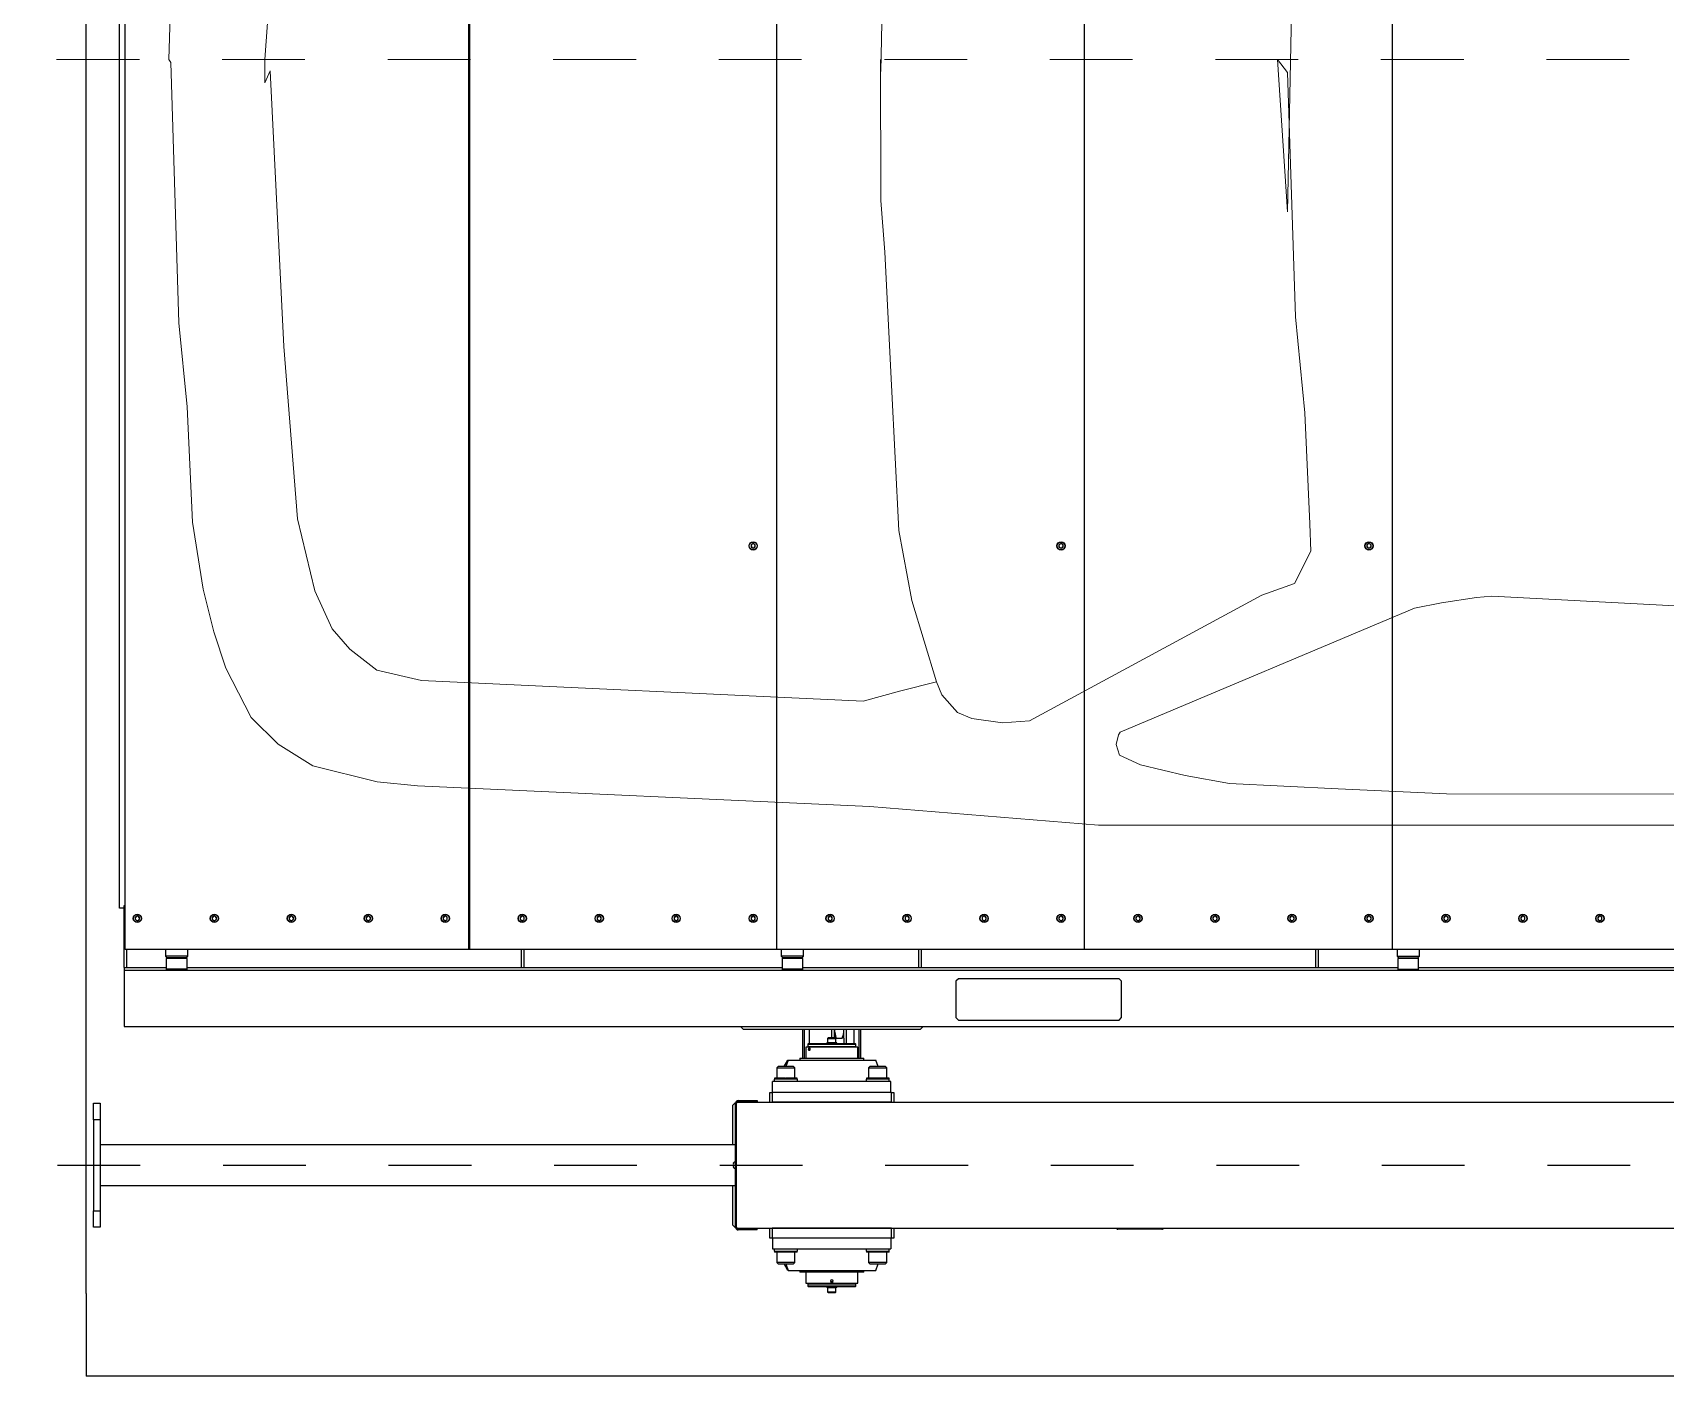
# Model space of a CAD drawing. Header units: metres. Extents: x 1161 to 1456, y 119 to 208.
# Drawn here: x 1166.521 to 1168.494, y 153.504 to 155.127 of the extents above; entities that cross this region are included whole.
import ezdxf

# ---------------------------------------------------------------- set-up
doc = ezdxf.new("R2010")
doc.units = ezdxf.units.M
doc.header["$MEASUREMENT"] = 0
doc.linetypes.add('CENTER2', pattern=[1.125, 0.75, -0.125, 0.125, -0.125])
doc.linetypes.add('PHANTOM2', pattern=[1.25, 0.625, -0.125, 0.125, -0.125, 0.125, -0.125])

# ---------------------------------------------------------------- blocks, each defined once
blk = doc.blocks.new('A$C2112393A')
at = {"color": 8}
for p, q in [((100, 2950), (5500, 2950)), ((5500, 2850), (5500, 0))]:
    blk.add_line(p, q, dxfattribs=at)
at = {"color": 8, "linetype": 'PHANTOM2'}
blk.add_line((5500, 2850), (5500, 2950), dxfattribs=at)
at = {"color": 8, "linetype": 'Continuous'}
for p, q in [((4570.5, 2841.6), (4570, 2841.1)), ((4570, 2841.1), (4628, 2841.1)), ((4570, 2841.1), (4570, 2838.1)), ((4627.5, 2841.6), (4570.5, 2841.6)), ((4593.1, 2842.8), (4604.9, 2842.8)), ((4593.1, 2842.8), (4593.1, 2841.6)), ((4594.6, 2848.8), (4594, 2848.2)), ((4594, 2848.2), (4604, 2848.2)), ((4594, 2848.2), (4594, 2843.1)), ((4594, 2843.1), (4604, 2843.1)), ((4594, 2843.1), (4594.3, 2842.8)), ((4603.4, 2848.8), (4594.6, 2848.8)), ((4604, 2848.2), (4603.4, 2848.8)), ((4603.7, 2842.8), (4604, 2843.1)), ((4604, 2843.1), (4604, 2848.2)), ((4604.9, 2841.6), (4604.9, 2842.8)), ((4628, 2841.1), (4627.5, 2841.6)), ((4628, 2838.1), (4628, 2841.1)), ((4545.9, 2822), (4543.1, 2814.2)), ((4651.6, 2822), (4545.9, 2822)), ((4560.4, 2824.2), (4637.7, 2824.2)), ((4560.4, 2824.2), (4560.4, 2822)), ((4630.4, 2837.6), (4567.6, 2837.6)), ((4567.6, 2837.6), (4567.6, 2824.2)), ((4628, 2838.1), (4570, 2838.1)), ((4570, 2838.1), (4570.5, 2837.6)), ((4597.7, 2836), (4600.4, 2836)), ((4627.5, 2837.6), (4628, 2838.1)), ((4630.4, 2824.2), (4630.4, 2837.6)), ((4637.7, 2822), (4637.7, 2824.2)), ((4654.4, 2814.2), (4651.6, 2822)), ((4651.6, 2822), (4652.1, 2822)), ((4652.1, 2822), (4656.6, 2814.2)), ((4534.1, 2814.2), (4532.5, 2812.6)), ((4532.5, 2812.6), (4554.5, 2812.6)), ((4532.5, 2812.6), (4532.5, 2800.2)), ((4552.9, 2814.2), (4534.1, 2814.2)), ((4554.5, 2812.6), (4552.9, 2814.2)), ((4554.5, 2800.2), (4554.5, 2812.6)), ((4645.1, 2814.2), (4643.5, 2812.6)), ((4643.5, 2812.6), (4665.5, 2812.6)), ((4643.5, 2812.6), (4643.5, 2800.2)), ((4663.9, 2814.2), (4645.1, 2814.2)), ((4665.5, 2812.6), (4663.9, 2814.2)), ((4665.5, 2800.2), (4665.5, 2812.6)), ((4524, 2783), (4527, 2783)), ((4524, 2771), (4524, 2783)), ((4527, 2783), (4671, 2783)), ((4527, 2783), (4527, 2771)), ((4543.5, 2796), (4527.5, 2796)), ((4527.5, 2783), (4527.5, 2796)), ((4557.5, 2799), (4529.5, 2799)), ((4529.5, 2799), (4529.5, 2796)), ((4529.8, 2800.2), (4557.2, 2800.2)), ((4529.8, 2800.2), (4529.8, 2799)), ((4654.5, 2796), (4543.5, 2796)), ((4557.2, 2799), (4557.2, 2800.2)), ((4557.5, 2796), (4557.5, 2799)), ((4668.5, 2799), (4640.5, 2799)), ((4640.5, 2799), (4640.5, 2796)), ((4640.8, 2800.2), (4668.2, 2800.2)), ((4640.8, 2800.2), (4640.8, 2799)), ((4670.5, 2796), (4654.5, 2796)), ((4668.2, 2799), (4668.2, 2800.2)), ((4668.5, 2796), (4668.5, 2799)), ((4670.5, 2783), (4670.5, 2796)), ((4671, 2783), (4674, 2783)), ((4671, 2771), (4671, 2783)), ((4674, 2783), (4674, 2771)), ((4714, 2771), (2562.4, 2771)), ((4200.1, 2772.2), (4218.8, 2772.2)), ((4218.8, 2772.2), (4219.6, 2772.2)), ((4219.6, 2772.2), (4233.8, 2772.2)), ((4233.8, 2772.2), (4234.6, 2772.2)), ((4234.6, 2772.2), (4253.3, 2772.2)), ((4527, 2771), (4671, 2771)), ((4689, 2773.2), (4689, 2772)), ((4689, 2773.2), (4712, 2773.2)), ((4689, 2772), (4712, 2772)), ((4714, 2771), (4714, 2619)), ((4714, 2770), (4714, 2620)), ((4715.2, 2770), (4715.2, 2620)), ((4716, 2770), (4715.2, 2770)), ((4719, 2767), (4716, 2770)), ((4719, 2720), (4719, 2767)), ((5483, 2770), (5491, 2770)), ((5483, 2750), (5483, 2770)), ((5491, 2770), (5491, 2750)), ((5483, 2640), (5483, 2750)), ((5491, 2750), (5483, 2750)), ((5491, 2640), (5491, 2750)), ((4715.2, 2720), (5483, 2720)), ((4718.1, 2697.5), (4717.8, 2697.5)), ((4718.1, 2692.5), (4717.8, 2692.5)), ((5483, 2670), (4715.2, 2670)), ((4719, 2623), (4719, 2670)), ((5483, 2640), (5491, 2640)), ((5483, 2620), (5483, 2640)), ((5491, 2640), (5491, 2620)), ((4714, 2619), (2562.4, 2619)), ((4524, 2607), (4524, 2619)), ((4527, 2607), (4524, 2607)), ((4527, 2619), (4671, 2619)), ((4527, 2619), (4527, 2607)), ((4527, 2607), (4671, 2607)), ((4527.5, 2607), (4527.5, 2594)), ((4670.5, 2607), (4670.5, 2594)), ((4671, 2607), (4671, 2619)), ((4674, 2607), (4671, 2607)), ((4674, 2619), (4674, 2607)), ((4712, 2618), (4689, 2618)), ((4689, 2616.8), (4689, 2618)), ((4712, 2616.8), (4689, 2616.8)), ((4715.2, 2620), (4716, 2620)), ((4716, 2620), (4719, 2623)), ((5491, 2620), (5483, 2620)), ((4527.5, 2594), (4543.5, 2594)), ((4529.5, 2594), (4529.5, 2591)), ((4529.5, 2591), (4557.5, 2591)), ((4529.8, 2591), (4529.8, 2589.8)), ((4529.8, 2589.8), (4543.3, 2589.8)), ((4532.5, 2589.8), (4532.5, 2577.4)), ((4543.3, 2591), (4543.3, 2589.8)), ((4543.8, 2589.8), (4543.3, 2589.8)), ((4543.5, 2594), (4654.5, 2594)), ((4543.8, 2591), (4543.8, 2589.8)), ((4543.8, 2589.8), (4557.2, 2589.8)), ((4554.5, 2577.4), (4554.5, 2589.8)), ((4557.2, 2589.8), (4557.2, 2591)), ((4557.5, 2591), (4557.5, 2594)), ((4640.5, 2594), (4640.5, 2591)), ((4640.5, 2591), (4668.5, 2591)), ((4640.8, 2591), (4640.8, 2589.8)), ((4640.8, 2589.8), (4654.3, 2589.8)), ((4643.5, 2589.8), (4643.5, 2577.4)), ((4654.3, 2591), (4654.3, 2589.8)), ((4654.8, 2589.8), (4654.3, 2589.8)), ((4654.5, 2594), (4670.5, 2594)), ((4654.8, 2591), (4654.8, 2589.8)), ((4654.8, 2589.8), (4668.2, 2589.8)), ((4665.5, 2577.4), (4665.5, 2589.8)), ((4668.2, 2589.8), (4668.2, 2591)), ((4668.5, 2591), (4668.5, 2594)), ((4554.5, 2577.4), (4532.5, 2577.4)), ((4532.5, 2577.4), (4534.1, 2575.8)), ((4534.1, 2575.8), (4552.9, 2575.8)), ((4543.1, 2575.8), (4545.9, 2568)), ((4651.6, 2568), (4545.9, 2568)), ((4552.9, 2575.8), (4554.5, 2577.4)), ((4560.4, 2568), (4560.4, 2565.8)), ((4637.7, 2565.8), (4560.4, 2565.8)), ((4564, 2565.8), (4564, 2530.8)), ((4566, 2565.8), (4566, 2530.8)), ((4567.6, 2565.8), (4567.6, 2552.4)), ((4630.4, 2552.4), (4630.4, 2565.8)), ((4632, 2565.8), (4632, 2530.8)), ((4634, 2565.8), (4634, 2530.8)), ((4637.7, 2565.8), (4637.7, 2568)), ((4665.5, 2577.4), (4643.5, 2577.4)), ((4643.5, 2577.4), (4645.1, 2575.8)), ((4645.1, 2575.8), (4663.9, 2575.8)), ((4651.6, 2568), (4654.4, 2575.8)), ((4652.1, 2568), (4651.6, 2568)), ((4656.6, 2575.8), (4652.1, 2568)), ((4663.9, 2575.8), (4665.5, 2577.4)), ((4567.6, 2552.4), (4630.4, 2552.4)), ((4570.5, 2552.4), (4570, 2551.9)), ((4570, 2551.9), (4628, 2551.9)), ((4570, 2551.9), (4570, 2548.9)), ((4628, 2548.9), (4570, 2548.9)), ((4570, 2548.9), (4570.5, 2548.4)), ((4570.5, 2548.4), (4627.5, 2548.4)), ((4572, 2548.4), (4572, 2530.8)), ((4581.5, 2539.1), (4581.5, 2548.4)), ((4584.6, 2541.5), (4584.6, 2548.4)), ((4593.1, 2548.4), (4593.1, 2547.2)), ((4593.1, 2547.2), (4598.8, 2547.2)), ((4594.3, 2547.2), (4594, 2546.9)), ((4604, 2546.9), (4594, 2546.9)), ((4594, 2546.9), (4594, 2541.8)), ((4598.8, 2548.4), (4598.8, 2547.2)), ((4599.3, 2547.2), (4598.8, 2547.2)), ((4599.3, 2548.4), (4599.3, 2547.2)), ((4599.3, 2547.2), (4604.9, 2547.2)), ((4604, 2546.9), (4603.7, 2547.2)), ((4604, 2541.8), (4604, 2546.9)), ((4604.9, 2547.2), (4604.9, 2548.4)), ((4626, 2548.4), (4626, 2530.8)), ((4628, 2551.9), (4627.5, 2552.4)), ((4627.5, 2548.4), (4628, 2548.9)), ((4628, 2548.9), (4628, 2551.9)), ((5454, 2527.2), (944, 2527.2)), ((4492, 2530.8), (4489, 2527.8)), ((4489, 2527.8), (4489, 2527.2)), ((4706, 2530.8), (4492, 2530.8)), ((4581.5, 2530.8), (4581.5, 2539.1)), ((4584.6, 2541.6), (4584.6, 2541.3)), ((4584.6, 2541.5), (4584.6, 2541.3)), ((4584.6, 2541.3), (4584.6, 2538.4)), ((4584.6, 2537.7), (4584.6, 2534.4)), ((4584.6, 2534.8), (4584.6, 2534.4)), ((4584.6, 2534.4), (4584.6, 2530.8)), ((4586.8, 2541.9), (4593.2, 2541.9)), ((4604, 2541.8), (4594, 2541.8)), ((4594, 2541.8), (4594.6, 2541.2)), ((4594.6, 2541.2), (4603.4, 2541.2)), ((4595.4, 2541.3), (4595.4, 2538.4)), ((4595.4, 2537.7), (4595.4, 2534.4)), ((4595.4, 2534.4), (4595.4, 2534.8)), ((4595.4, 2534.4), (4595.4, 2530.8)), ((4596.3, 2539.1), (4596.3, 2541.2)), ((4596.3, 2530.8), (4596.3, 2539.1)), ((4599.5, 2539.1), (4599.5, 2541.2)), ((4599.5, 2530.8), (4599.5, 2539.1)), ((4603.4, 2541.2), (4604, 2541.8)), ((4709, 2527.8), (4706, 2530.8)), ((4709, 2527.2), (4709, 2527.8)), ((5454, 2522.4), (5454, 2527.2)), ((4252, 2519.7), (4249, 2516.7)), ((4249, 2516.7), (4249, 2472.7)), ((4446, 2519.7), (4252, 2519.7)), ((4449, 2516.7), (4446, 2519.7)), ((4449, 2472.7), (4449, 2516.7)), ((5454, 2466.5), (5454, 2522.4)), ((4249, 2472.7), (4252, 2469.7)), ((4252, 2469.7), (4446, 2469.7)), ((4446, 2469.7), (4449, 2472.7)), ((5454, 2459.3), (5454, 2466.5)), ((5454, 2459.3), (994, 2459.3)), ((3890, 2456.1), (3171, 2456.1)), ((3891, 2459.3), (3890, 2458.3)), ((3915, 2458.3), (3890, 2458.3)), ((3890, 2458.3), (3890, 2445.3)), ((3891, 2459.3), (3914, 2459.3)), ((3893.5, 2459.3), (3893.5, 2459.3)), ((3911.5, 2459.3), (3911.5, 2459.3)), ((3915, 2458.3), (3914, 2459.3)), ((3915, 2445.3), (3915, 2458.3)), ((4634, 2456.1), (3915, 2456.1)), ((4010.8, 2456.1), (4010.8, 2434.3)), ((4014, 2456.1), (4014, 2434.3)), ((4490.8, 2456.1), (4490.8, 2434.3)), ((4494, 2456.1), (4494, 2434.3)), ((4635, 2459.3), (4634, 2458.3)), ((4634, 2458.3), (4659, 2458.3)), ((4634, 2458.3), (4634, 2445.3)), ((4635, 2459.3), (4658, 2459.3)), ((4637.5, 2459.3), (4637.5, 2459.3)), ((4655.5, 2459.3), (4655.5, 2459.3)), ((4659, 2458.3), (4658, 2459.3)), ((4659, 2445.3), (4659, 2458.3)), ((5378, 2456.1), (4659, 2456.1)), ((4970.8, 2456.1), (4970.8, 2434.3)), ((4974, 2456.1), (4974, 2434.3)), ((5379, 2459.3), (5378, 2458.3)), ((5378, 2458.3), (5403, 2458.3)), ((5378, 2458.3), (5378, 2445.3)), ((5379, 2459.3), (5402, 2459.3)), ((5381.5, 2459.3), (5381.5, 2459.3)), ((5399.5, 2459.3), (5399.5, 2459.3)), ((5403, 2458.3), (5402, 2459.3)), ((5403, 2445.3), (5403, 2458.3)), ((5454, 2456.1), (5403, 2456.1)), ((5450.8, 2456.1), (5450.8, 2434.3)), ((5454, 2456.1), (5454, 2459.3)), ((5454, 2456.1), (5454, 2419.1)), ((3554.8, 2434.3), (3600.9, 2434.3)), ((3600.9, 2434.3), (3602.4, 2434.3)), ((3602.4, 2434.3), (3609.1, 2434.3)), ((3609.1, 2434.3), (3612.2, 2434.3)), ((3612.2, 2434.3), (3634.8, 2434.3)), ((3634.8, 2434.3), (3637.9, 2434.3)), ((3637.9, 2434.3), (3644.9, 2434.3)), ((3644.9, 2434.3), (3646.5, 2434.3)), ((3646.5, 2434.3), (3693.5, 2434.3)), ((3693.5, 2434.3), (3695.1, 2434.3)), ((3695.1, 2434.3), (3702.1, 2434.3)), ((3702.1, 2434.3), (3705.2, 2434.3)), ((3705.2, 2434.3), (3727.8, 2434.3)), ((3727.8, 2434.3), (3730.9, 2434.3)), ((3730.9, 2434.3), (3737.9, 2434.3)), ((3737.9, 2434.3), (3739.5, 2434.3)), ((3739.5, 2434.3), (3786.5, 2434.3)), ((3786.5, 2434.3), (3788.1, 2434.3)), ((3788.1, 2434.3), (3795.1, 2434.3)), ((3795.1, 2434.3), (3798.2, 2434.3)), ((3798.2, 2434.3), (3820.8, 2434.3)), ((3820.8, 2434.3), (3823.9, 2434.3)), ((3823.9, 2434.3), (3830.9, 2434.3)), ((3830.9, 2434.3), (3832.5, 2434.3)), ((3832.5, 2434.3), (3879.5, 2434.3)), ((3879.5, 2434.3), (3881.1, 2434.3)), ((3881.1, 2434.3), (3888.1, 2434.3)), ((3888.1, 2434.3), (3891.2, 2434.3)), ((3891.1, 2444.3), (3889.1, 2442.3)), ((3916, 2442.3), (3889.1, 2442.3)), ((3889.1, 2442.3), (3889.1, 2434.3)), ((3890, 2445.3), (3915, 2445.3)), ((3890, 2445.3), (3891, 2444.3)), ((3914, 2444.3), (3891, 2444.3)), ((3891.2, 2434.3), (3913.8, 2434.3)), ((3913.8, 2434.3), (3916.9, 2434.3)), ((3914, 2444.3), (3915, 2445.3)), ((3916, 2442.3), (3914, 2444.3)), ((3916, 2434.3), (3916, 2442.3)), ((3916.9, 2434.3), (3920.4, 2434.3)), ((3920.4, 2434.3), (3921.9, 2434.3)), ((3921.9, 2434.3), (3925.2, 2434.3)), ((3921.9, 284.3), (3921.9, 2434.3)), ((3925.2, 2434.3), (3926.8, 2434.3)), ((3926.8, 2434.3), (3972.9, 2434.3)), ((3972.9, 2434.3), (3974.4, 2434.3)), ((3974.4, 2434.3), (3981.1, 2434.3)), ((3981.1, 2434.3), (3984.2, 2434.3)), ((3984.2, 2434.3), (4006.8, 2434.3)), ((4006.8, 2434.3), (4009.9, 2434.3)), ((4009.9, 2434.3), (4016.9, 2434.3)), ((4016.9, 2434.3), (4018.5, 2434.3)), ((4018.5, 2434.3), (4065.5, 2434.3)), ((4065.5, 2434.3), (4067.1, 2434.3)), ((4067.1, 2434.3), (4074.1, 2434.3)), ((4074.1, 2434.3), (4077.2, 2434.3)), ((4077.2, 2434.3), (4099.8, 2434.3)), ((4099.8, 2434.3), (4102.9, 2434.3)), ((4102.9, 2434.3), (4109.9, 2434.3)), ((4109.9, 2434.3), (4111.5, 2434.3)), ((4111.5, 2434.3), (4158.5, 2434.3)), ((4158.5, 2434.3), (4160.1, 2434.3)), ((4160.1, 2434.3), (4167.1, 2434.3)), ((4167.1, 2434.3), (4170.2, 2434.3)), ((4170.2, 2434.3), (4192.8, 2434.3)), ((4192.8, 2434.3), (4195.9, 2434.3)), ((4195.9, 2434.3), (4202.9, 2434.3)), ((4202.9, 2434.3), (4204.5, 2434.3)), ((4204.5, 2434.3), (4251.5, 2434.3)), ((4251.5, 2434.3), (4253.1, 2434.3)), ((4253.1, 2434.3), (4260.1, 2434.3)), ((4260.1, 2434.3), (4263.2, 2434.3)), ((4263.2, 2434.3), (4285.8, 2434.3)), ((4285.8, 2434.3), (4288.9, 2434.3)), ((4288.9, 2434.3), (4292.4, 2434.3)), ((4292.4, 2434.3), (4293.9, 2434.3)), ((4293.9, 2434.3), (4297.2, 2434.3)), ((4293.9, 284.3), (4293.9, 2434.3)), ((4297.2, 2434.3), (4298.8, 2434.3)), ((4298.8, 2434.3), (4344.9, 2434.3)), ((4344.9, 2434.3), (4346.4, 2434.3)), ((4346.4, 2434.3), (4353.1, 2434.3)), ((4353.1, 2434.3), (4356.2, 2434.3)), ((4356.2, 2434.3), (4378.8, 2434.3)), ((4378.8, 2434.3), (4381.9, 2434.3)), ((4381.9, 2434.3), (4388.9, 2434.3)), ((4388.9, 2434.3), (4390.5, 2434.3)), ((4390.5, 2434.3), (4437.5, 2434.3)), ((4437.5, 2434.3), (4439.1, 2434.3)), ((4439.1, 2434.3), (4446.1, 2434.3)), ((4446.1, 2434.3), (4449.2, 2434.3)), ((4449.2, 2434.3), (4471.8, 2434.3)), ((4471.8, 2434.3), (4474.9, 2434.3)), ((4474.9, 2434.3), (4481.9, 2434.3)), ((4481.9, 2434.3), (4483.5, 2434.3)), ((4483.5, 2434.3), (4530.5, 2434.3)), ((4530.5, 2434.3), (4532.1, 2434.3)), ((4532.1, 2434.3), (4539.1, 2434.3)), ((4539.1, 2434.3), (4542.2, 2434.3)), ((4542.2, 2434.3), (4564.8, 2434.3)), ((4564.8, 2434.3), (4567.9, 2434.3)), ((4567.9, 2434.3), (4574.9, 2434.3)), ((4574.9, 2434.3), (4576.5, 2434.3)), ((4576.5, 2434.3), (4623.5, 2434.3)), ((4623.5, 2434.3), (4625.1, 2434.3)), ((4625.1, 2434.3), (4632.1, 2434.3)), ((4632.1, 2434.3), (4635.2, 2434.3)), ((4635.1, 2444.3), (4633.1, 2442.3)), ((4633.1, 2442.3), (4660, 2442.3)), ((4633.1, 2442.3), (4633.1, 2434.3)), ((4634, 2445.3), (4659, 2445.3)), ((4634, 2445.3), (4635, 2444.3)), ((4635, 2444.3), (4658, 2444.3)), ((4635.2, 2434.3), (4657.8, 2434.3)), ((4657.8, 2434.3), (4660.9, 2434.3)), ((4658, 2444.3), (4659, 2445.3)), ((4660, 2442.3), (4658, 2444.3)), ((4660, 2434.3), (4660, 2442.3)), ((4660.9, 2434.3), (4664.4, 2434.3)), ((4664.4, 2434.3), (4665.9, 2434.3)), ((4665.9, 2434.3), (4669.2, 2434.3)), ((4665.9, 284.3), (4665.9, 2434.3)), ((4669.2, 2434.3), (4670.8, 2434.3)), ((4670.8, 2434.3), (4716.9, 2434.3)), ((4716.9, 2434.3), (4718.4, 2434.3)), ((4718.4, 2434.3), (4725.1, 2434.3)), ((4725.1, 2434.3), (4728.2, 2434.3)), ((4728.2, 2434.3), (4750.8, 2434.3)), ((4750.8, 2434.3), (4753.9, 2434.3)), ((4753.9, 2434.3), (4760.9, 2434.3)), ((4760.9, 2434.3), (4762.5, 2434.3)), ((4762.5, 2434.3), (4809.5, 2434.3)), ((4809.5, 2434.3), (4811.1, 2434.3)), ((4811.1, 2434.3), (4818.1, 2434.3)), ((4818.1, 2434.3), (4821.2, 2434.3)), ((4821.2, 2434.3), (4843.8, 2434.3)), ((4843.8, 2434.3), (4846.9, 2434.3)), ((4846.9, 2434.3), (4853.9, 2434.3)), ((4853.9, 2434.3), (4855.5, 2434.3)), ((4855.5, 2434.3), (4902.5, 2434.3)), ((4902.5, 2434.3), (4904.1, 2434.3)), ((4904.1, 2434.3), (4911.1, 2434.3)), ((4911.1, 2434.3), (4914.2, 2434.3)), ((4914.2, 2434.3), (4936.8, 2434.3)), ((4936.8, 2434.3), (4939.9, 2434.3)), ((4939.9, 2434.3), (4946.9, 2434.3)), ((4946.9, 2434.3), (4948.5, 2434.3)), ((4948.5, 2434.3), (4995.5, 2434.3)), ((4995.5, 2434.3), (4997.1, 2434.3)), ((4997.1, 2434.3), (5004.1, 2434.3)), ((5004.1, 2434.3), (5007.2, 2434.3)), ((5007.2, 2434.3), (5029.8, 2434.3)), ((5029.8, 2434.3), (5032.9, 2434.3)), ((5032.9, 2434.3), (5036.6, 2434.3)), ((5036.6, 284.3), (5036.6, 2434.3)), ((5036.6, 2434.3), (5038.1, 2434.3)), ((5038.1, 2434.3), (5041.4, 2434.3)), ((5038.1, 284.3), (5038.1, 2434.3)), ((5041.4, 2434.3), (5043, 2434.3)), ((5043, 2434.3), (5089, 2434.3)), ((5089, 2434.3), (5090.6, 2434.3)), ((5090.6, 2434.3), (5097.3, 2434.3)), ((5097.3, 2434.3), (5100.4, 2434.3)), ((5100.4, 2434.3), (5123, 2434.3)), ((5123, 2434.3), (5126, 2434.3)), ((5126, 2434.3), (5133.1, 2434.3)), ((5133.1, 2434.3), (5134.6, 2434.3)), ((5134.6, 2434.3), (5181.7, 2434.3)), ((5181.7, 2434.3), (5183.3, 2434.3)), ((5183.3, 2434.3), (5190.3, 2434.3)), ((5190.3, 2434.3), (5193.4, 2434.3)), ((5193.4, 2434.3), (5216, 2434.3)), ((5216, 2434.3), (5219, 2434.3)), ((5219, 2434.3), (5226.1, 2434.3)), ((5226.1, 2434.3), (5227.6, 2434.3)), ((5227.6, 2434.3), (5274.7, 2434.3)), ((5274.7, 2434.3), (5276.3, 2434.3)), ((5276.3, 2434.3), (5283.3, 2434.3)), ((5283.3, 2434.3), (5286.4, 2434.3)), ((5286.4, 2434.3), (5309, 2434.3)), ((5309, 2434.3), (5312, 2434.3)), ((5312, 2434.3), (5319.1, 2434.3)), ((5319.1, 2434.3), (5320.6, 2434.3)), ((5320.6, 2434.3), (5367.7, 2434.3)), ((5367.7, 2434.3), (5369.3, 2434.3)), ((5369.3, 2434.3), (5376.3, 2434.3)), ((5376.3, 2434.3), (5379.4, 2434.3)), ((5379.1, 2444.3), (5377.1, 2442.3)), ((5377.1, 2442.3), (5404, 2442.3)), ((5377.1, 2442.3), (5377.1, 2434.3)), ((5378, 2445.3), (5403, 2445.3)), ((5378, 2445.3), (5379, 2444.3)), ((5379, 2444.3), (5402, 2444.3)), ((5379.4, 2434.3), (5402, 2434.3)), ((5402, 2444.3), (5403, 2445.3)), ((5404, 2442.3), (5402, 2444.3)), ((5402, 2434.3), (5405, 2434.3)), ((5404, 2434.3), (5404, 2442.3)), ((5405, 2434.3), (5412.1, 2434.3)), ((5412.1, 2434.3), (5413.6, 2434.3)), ((5413.6, 2434.3), (5452.7, 2434.3)), ((5452.7, 2434.3), (5452.7, 284.3)), ((5452.7, 2419.1), (5454, 2419.1)), ((5454, 2419.1), (5454, 2412.7)), ((5454, 2412.7), (5454, 2381.1)), ((3671, 2399.7), (3668.5, 2398.2)), ((3668.5, 2398.2), (3668.5, 2395.4)), ((3668.5, 2395.4), (3671, 2393.9)), ((3673.5, 2398.2), (3671, 2399.7)), ((3671, 2393.9), (3673.5, 2395.4)), ((3673.5, 2395.4), (3673.5, 2398.2)), ((3764, 2399.7), (3761.5, 2398.2)), ((3761.5, 2398.2), (3761.5, 2395.4)), ((3761.5, 2395.4), (3764, 2393.9)), ((3766.5, 2398.2), (3764, 2399.7)), ((3764, 2393.9), (3766.5, 2395.4)), ((3766.5, 2395.4), (3766.5, 2398.2)), ((3857, 2399.7), (3854.5, 2398.2)), ((3854.5, 2398.2), (3854.5, 2395.4)), ((3854.5, 2395.4), (3857, 2393.9)), ((3859.5, 2398.2), (3857, 2399.7)), ((3857, 2393.9), (3859.5, 2395.4)), ((3859.5, 2395.4), (3859.5, 2398.2)), ((3950, 2399.7), (3947.5, 2398.2)), ((3947.5, 2398.2), (3947.5, 2395.4)), ((3947.5, 2395.4), (3950, 2393.9)), ((3952.5, 2398.2), (3950, 2399.7)), ((3950, 2393.9), (3952.5, 2395.4)), ((3952.5, 2395.4), (3952.5, 2398.2)), ((4043, 2399.7), (4040.5, 2398.2)), ((4040.5, 2398.2), (4040.5, 2395.4)), ((4040.5, 2395.4), (4043, 2393.9)), ((4045.5, 2398.2), (4043, 2399.7)), ((4043, 2393.9), (4045.5, 2395.4)), ((4045.5, 2395.4), (4045.5, 2398.2)), ((4136, 2399.7), (4133.5, 2398.2)), ((4133.5, 2398.2), (4133.5, 2395.4)), ((4133.5, 2395.4), (4136, 2393.9)), ((4138.5, 2398.2), (4136, 2399.7)), ((4136, 2393.9), (4138.5, 2395.4)), ((4138.5, 2395.4), (4138.5, 2398.2)), ((4229, 2399.7), (4226.5, 2398.2)), ((4226.5, 2398.2), (4226.5, 2395.4)), ((4226.5, 2395.4), (4229, 2393.9)), ((4231.5, 2398.2), (4229, 2399.7)), ((4229, 2393.9), (4231.5, 2395.4)), ((4231.5, 2395.4), (4231.5, 2398.2)), ((4322, 2399.7), (4319.5, 2398.2)), ((4319.5, 2398.2), (4319.5, 2395.4)), ((4319.5, 2395.4), (4322, 2393.9)), ((4324.5, 2398.2), (4322, 2399.7)), ((4322, 2393.9), (4324.5, 2395.4)), ((4324.5, 2395.4), (4324.5, 2398.2)), ((4415, 2399.7), (4412.5, 2398.2)), ((4412.5, 2398.2), (4412.5, 2395.4)), ((4412.5, 2395.4), (4415, 2393.9)), ((4417.5, 2398.2), (4415, 2399.7)), ((4415, 2393.9), (4417.5, 2395.4)), ((4417.5, 2395.4), (4417.5, 2398.2)), ((4508, 2399.7), (4505.5, 2398.2)), ((4505.5, 2398.2), (4505.5, 2395.4)), ((4505.5, 2395.4), (4508, 2393.9)), ((4510.5, 2398.2), (4508, 2399.7)), ((4508, 2393.9), (4510.5, 2395.4)), ((4510.5, 2395.4), (4510.5, 2398.2)), ((4601, 2399.7), (4598.5, 2398.2)), ((4598.5, 2398.2), (4598.5, 2395.4)), ((4598.5, 2395.4), (4601, 2393.9)), ((4603.5, 2398.2), (4601, 2399.7)), ((4601, 2393.9), (4603.5, 2395.4)), ((4603.5, 2395.4), (4603.5, 2398.2)), ((4694, 2399.7), (4691.5, 2398.2)), ((4691.5, 2398.2), (4691.5, 2395.4)), ((4691.5, 2395.4), (4694, 2393.9)), ((4696.5, 2398.2), (4694, 2399.7)), ((4694, 2393.9), (4696.5, 2395.4)), ((4696.5, 2395.4), (4696.5, 2398.2)), ((4787, 2399.7), (4784.5, 2398.2)), ((4784.5, 2398.2), (4784.5, 2395.4)), ((4784.5, 2395.4), (4787, 2393.9)), ((4789.5, 2398.2), (4787, 2399.7)), ((4787, 2393.9), (4789.5, 2395.4)), ((4789.5, 2395.4), (4789.5, 2398.2)), ((4880, 2399.7), (4877.5, 2398.2)), ((4877.5, 2398.2), (4877.5, 2395.4)), ((4877.5, 2395.4), (4880, 2393.9)), ((4882.5, 2398.2), (4880, 2399.7)), ((4880, 2393.9), (4882.5, 2395.4)), ((4882.5, 2395.4), (4882.5, 2398.2)), ((4973, 2399.7), (4970.5, 2398.2)), ((4970.5, 2398.2), (4970.5, 2395.4)), ((4970.5, 2395.4), (4973, 2393.9)), ((4975.5, 2398.2), (4973, 2399.7)), ((4973, 2393.9), (4975.5, 2395.4)), ((4975.5, 2395.4), (4975.5, 2398.2)), ((5066, 2399.7), (5063.5, 2398.2)), ((5063.5, 2398.2), (5063.5, 2395.4)), ((5063.5, 2395.4), (5066, 2393.9)), ((5068.5, 2398.2), (5066, 2399.7)), ((5066, 2393.9), (5068.5, 2395.4)), ((5068.5, 2395.4), (5068.5, 2398.2)), ((5159, 2399.7), (5156.5, 2398.2)), ((5156.5, 2398.2), (5156.5, 2395.4)), ((5156.5, 2395.4), (5159, 2393.9)), ((5161.5, 2398.2), (5159, 2399.7)), ((5159, 2393.9), (5161.5, 2395.4)), ((5161.5, 2395.4), (5161.5, 2398.2)), ((5252, 2399.7), (5249.5, 2398.2)), ((5249.5, 2398.2), (5249.5, 2395.4)), ((5249.5, 2395.4), (5252, 2393.9)), ((5254.5, 2398.2), (5252, 2399.7)), ((5252, 2393.9), (5254.5, 2395.4)), ((5254.5, 2395.4), (5254.5, 2398.2)), ((5345, 2399.7), (5342.5, 2398.2)), ((5342.5, 2398.2), (5342.5, 2395.4)), ((5342.5, 2395.4), (5345, 2393.9)), ((5347.5, 2398.2), (5345, 2399.7)), ((5345, 2393.9), (5347.5, 2395.4)), ((5347.5, 2395.4), (5347.5, 2398.2)), ((5438, 2399.7), (5435.5, 2398.2)), ((5435.5, 2398.2), (5435.5, 2395.4)), ((5435.5, 2395.4), (5438, 2393.9)), ((5440.5, 2398.2), (5438, 2399.7)), ((5438, 2393.9), (5440.5, 2395.4)), ((5440.5, 2395.4), (5440.5, 2398.2)), ((5454, 2381.1), (5452.7, 2381.1)), ((5454, 2384.3), (5459.7, 2384.3)), ((5459.7, 2384.3), (5459.7, 334.3)), ((3950, 1949.7), (3947.5, 1948.2)), ((3947.5, 1948.2), (3947.5, 1945.4)), ((3947.5, 1945.4), (3950, 1943.9)), ((3952.5, 1948.2), (3950, 1949.7)), ((3950, 1943.9), (3952.5, 1945.4)), ((3952.5, 1945.4), (3952.5, 1948.2)), ((4322, 1949.7), (4319.5, 1948.2)), ((4319.5, 1948.2), (4319.5, 1945.4)), ((4319.5, 1945.4), (4322, 1943.9)), ((4324.5, 1948.2), (4322, 1949.7)), ((4322, 1943.9), (4324.5, 1945.4)), ((4324.5, 1945.4), (4324.5, 1948.2)), ((4694, 1949.7), (4691.5, 1948.2)), ((4691.5, 1948.2), (4691.5, 1945.4)), ((4691.5, 1945.4), (4694, 1943.9)), ((4696.5, 1948.2), (4694, 1949.7)), ((4694, 1943.9), (4696.5, 1945.4)), ((4696.5, 1945.4), (4696.5, 1948.2))]:
    blk.add_line(p, q, dxfattribs=at)
at = {"color": 8, "linetype": 'CENTER2', "ltscale": 10}
blk.add_line((5534.4, 2695), (1680.5, 2695), dxfattribs=at)
at = {"color": 8, "linetype": 'CENTER2', "lineweight": 0}
blk.add_line((235.5, 1359), (5564.5, 1359), dxfattribs=at)
at = {"color": 8, "linetype": 'Continuous', "lineweight": 0}
for points in [[(1729.5, 2284), (1907.6, 2284), (4276.8, 2284), (4553, 2261.5), (5099.7, 2236.6), (5099.7, 2236.6), (5148.2, 2231.8), (5225.9, 2212.4), (5267.9, 2186.5), (5300.3, 2154.2), (5331, 2094.4), (5345.6, 2050.7), (5358.5, 1999), (5371.5, 1918.2), (5377.9, 1778.9), (5387.7, 1677.1), (5397.4, 1362.8), (5400, 1359)], [(1709.9, 2248), (3856.2, 2246.5), (3987.3, 2240.2), (4118.4, 2233.9), (4172.2, 2224.1), (4225.9, 2211.1), (4251.2, 2199.7), (4255.3, 2186.6), (4252.8, 2175.2), (4250.4, 2172), (3895.1, 2022.2), (3862.5, 2015.6), (3820.1, 2009.1), (3801.4, 2007.5), (2762.9, 2062.2), (2200.8, 2091), (2762.9, 2062.2), (2200.8, 2091), (2200.8, 2091), (1868.3, 2152.8), (1644.1, 2218.6), (1622.5, 2228.9), (1613, 2248.1)], [(4060.4, 1359), (4048.4, 1374.7), (4038.6, 1670.2), (4027.6, 1786.2), (4021.5, 1920.1), (4020.3, 1953), (4039.8, 1992.1), (4079.3, 2006.5), (4360.3, 2158.1), (4392.9, 2160.5), (4429.9, 2155.4), (4447.3, 2147.9), (4466, 2126.8), (4472.3, 2111.2), (4502.2, 2012.9), (4518.1, 1928.1), (4527, 1752.5), (4535.1, 1592.1), (4539.8, 1529.5), (4540.2, 1359)], [(4472.3, 2111.2), (4515.5, 2121.8), (4561.2, 2134.2), (5094.7, 2109.3), (5148.8, 2096.8), (5181.4, 2071.5), (5202.8, 2047), (5223.6, 2001.2), (5234, 1957.6), (5244.4, 1913.9), (5261.1, 1705.9), (5277.7, 1372.9), (5284.1, 1387.4), (5284.1, 1359)], [(4060.4, 1359), (4048.4, 1543.3), (4038.6, 1060.3), (4027.6, 844.3), (4021.5, 797.9), (4020.3, 765), (4039.8, 725.9), (4079.3, 711.5), (4360.3, 559.9), (4392.9, 557.5), (4429.9, 562.6), (4447.3, 570.1), (4466, 591.2), (4472.3, 606.8), (4502.2, 705.1), (4518.1, 789.9), (4527, 878), (4535.1, 1138.4), (4539.8, 1373.5), (4540.2, 1359)], [(1729.5, 434), (1907.6, 434), (4276.8, 434), (4553, 456.5), (5099.7, 481.4), (5099.7, 481.4), (5148.2, 486.2), (5225.9, 505.6), (5267.9, 531.5), (5300.3, 563.8), (5331, 623.6), (5345.6, 667.3), (5358.5, 719), (5371.5, 799.8), (5377.9, 851.6), (5387.7, 1053.4), (5397.4, 1280.2), (5400, 1359)], [(4472.3, 606.8), (4515.5, 596.2), (4561.2, 583.8), (5094.7, 608.7), (5148.8, 621.2), (5181.4, 646.5), (5202.8, 671), (5223.6, 716.8), (5234, 760.4), (5244.4, 804.1), (5261.1, 1024.6), (5277.7, 1270.1), (5277.7, 1270.1), (5284.1, 1359)]]:
    blk.add_lwpolyline(points, dxfattribs=at)
at = {"color": 8, "linetype": 'Continuous'}
for centre, radius in [((3671, 2396.8), 5), ((3671, 2396.8), 4.7), ((3764, 2396.8), 5), ((3764, 2396.8), 4.7), ((3857, 2396.8), 5), ((3857, 2396.8), 4.7), ((3950, 2396.8), 5), ((3950, 2396.8), 4.7), ((4043, 2396.8), 5), ((4043, 2396.8), 4.7), ((4136, 2396.8), 5), ((4136, 2396.8), 4.7), ((4229, 2396.8), 5), ((4229, 2396.8), 4.7), ((4322, 2396.8), 5), ((4322, 2396.8), 4.7), ((4415, 2396.8), 5), ((4415, 2396.8), 4.7), ((4508, 2396.8), 5), ((4508, 2396.8), 4.7), ((4601, 2396.8), 5), ((4601, 2396.8), 4.7), ((4694, 2396.8), 5), ((4694, 2396.8), 4.7), ((4787, 2396.8), 5), ((4787, 2396.8), 4.7), ((4880, 2396.8), 5), ((4880, 2396.8), 4.7), ((4973, 2396.8), 5), ((4973, 2396.8), 4.7), ((5066, 2396.8), 5), ((5066, 2396.8), 4.7), ((5159, 2396.8), 5), ((5159, 2396.8), 4.7), ((5252, 2396.8), 5), ((5252, 2396.8), 4.7), ((5345, 2396.8), 5), ((5345, 2396.8), 4.7), ((5438, 2396.8), 5), ((5438, 2396.8), 4.7), ((3950, 1946.8), 5), ((3950, 1946.8), 4.7), ((4322, 1946.8), 5), ((4322, 1946.8), 4.7), ((4694, 1946.8), 5), ((4694, 1946.8), 4.7)]:
    blk.add_circle(centre, radius, dxfattribs=at)
for centre, radius, start, end in [((4599, 2835.1), 1.6, 90, 270), ((4599, 2835.1), 1.6, 270, 90), ((4712, 2770), 3.2, 0, 90), ((4712, 2770), 2, 0, 90), ((4715.2, 2695.5), 3.5, 34.8682, 90), ((4715.2, 2694.5), 3.5, 270, 325.1135), ((4715.4, 2696.3), 2.65, 331.9091, 28.0909), ((4715.4, 2693.8), 2.65, 331.9091, 28.0909), ((4712, 2620), 2, 270, 0), ((4712, 2620), 3.2, 270, 0), ((4589.3, 2537.9), 4.67, 122.3402, 179.0607), ((4602.4, 2533.2), 17.9, 151.0111, 174.9686), ((4590.7, 2537.9), 4.64, 50.5817, 57.8866), ((4577.7, 2533.3), 17.7, 4.9307, 29.0897), ((4590.7, 2537.9), 4.64, 0.7126, 43.7133), ((3671, 2396.8), 2.5, 120, 180), ((3671, 2396.8), 2.5, 180, 240), ((3671, 2396.8), 2.5, 60, 120), ((3671, 2396.8), 2.5, 240, 300), ((3671, 2396.8), 2.5, 0, 60), ((3671, 2396.8), 2.5, 300, 0), ((3764, 2396.8), 2.5, 120, 180), ((3764, 2396.8), 2.5, 180, 240), ((3764, 2396.8), 2.5, 60, 120), ((3764, 2396.8), 2.5, 240, 300), ((3764, 2396.8), 2.5, 0, 60), ((3764, 2396.8), 2.5, 300, 0), ((3857, 2396.8), 2.5, 120, 180), ((3857, 2396.8), 2.5, 180, 240), ((3857, 2396.8), 2.5, 60, 120), ((3857, 2396.8), 2.5, 240, 300), ((3857, 2396.8), 2.5, 0, 60), ((3857, 2396.8), 2.5, 300, 0), ((3950, 2396.8), 2.5, 120, 180), ((3950, 2396.8), 2.5, 180, 240), ((3950, 2396.8), 2.5, 60, 120), ((3950, 2396.8), 2.5, 240, 300), ((3950, 2396.8), 2.5, 0, 60), ((3950, 2396.8), 2.5, 300, 0), ((4043, 2396.8), 2.5, 120, 180), ((4043, 2396.8), 2.5, 180, 240), ((4043, 2396.8), 2.5, 60, 120), ((4043, 2396.8), 2.5, 240, 300), ((4043, 2396.8), 2.5, 0, 60), ((4043, 2396.8), 2.5, 300, 0), ((4136, 2396.8), 2.5, 120, 180), ((4136, 2396.8), 2.5, 180, 240), ((4136, 2396.8), 2.5, 60, 120), ((4136, 2396.8), 2.5, 240, 300), ((4136, 2396.8), 2.5, 0, 60), ((4136, 2396.8), 2.5, 300, 0), ((4229, 2396.8), 2.5, 120, 180), ((4229, 2396.8), 2.5, 180, 240), ((4229, 2396.8), 2.5, 60, 120), ((4229, 2396.8), 2.5, 240, 300), ((4229, 2396.8), 2.5, 0, 60), ((4229, 2396.8), 2.5, 300, 0), ((4322, 2396.8), 2.5, 120, 180), ((4322, 2396.8), 2.5, 180, 240), ((4322, 2396.8), 2.5, 60, 120), ((4322, 2396.8), 2.5, 240, 300), ((4322, 2396.8), 2.5, 0, 60), ((4322, 2396.8), 2.5, 300, 0), ((4415, 2396.8), 2.5, 120, 180), ((4415, 2396.8), 2.5, 180, 240), ((4415, 2396.8), 2.5, 60, 120), ((4415, 2396.8), 2.5, 240, 300), ((4415, 2396.8), 2.5, 0, 60), ((4415, 2396.8), 2.5, 300, 0), ((4508, 2396.8), 2.5, 120, 180), ((4508, 2396.8), 2.5, 180, 240), ((4508, 2396.8), 2.5, 60, 120), ((4508, 2396.8), 2.5, 240, 300), ((4508, 2396.8), 2.5, 0, 60), ((4508, 2396.8), 2.5, 300, 0), ((4601, 2396.8), 2.5, 120, 180), ((4601, 2396.8), 2.5, 180, 240), ((4601, 2396.8), 2.5, 60, 120), ((4601, 2396.8), 2.5, 240, 300), ((4601, 2396.8), 2.5, 0, 60), ((4601, 2396.8), 2.5, 300, 0), ((4694, 2396.8), 2.5, 120, 180), ((4694, 2396.8), 2.5, 180, 240), ((4694, 2396.8), 2.5, 60, 120), ((4694, 2396.8), 2.5, 240, 300), ((4694, 2396.8), 2.5, 0, 60), ((4694, 2396.8), 2.5, 300, 0), ((4787, 2396.8), 2.5, 120, 180), ((4787, 2396.8), 2.5, 180, 240), ((4787, 2396.8), 2.5, 60, 120), ((4787, 2396.8), 2.5, 240, 300), ((4787, 2396.8), 2.5, 0, 60), ((4787, 2396.8), 2.5, 300, 0), ((4880, 2396.8), 2.5, 120, 180), ((4880, 2396.8), 2.5, 180, 240), ((4880, 2396.8), 2.5, 60, 120), ((4880, 2396.8), 2.5, 240, 300), ((4880, 2396.8), 2.5, 0, 60), ((4880, 2396.8), 2.5, 300, 0), ((4973, 2396.8), 2.5, 120, 180), ((4973, 2396.8), 2.5, 180, 240), ((4973, 2396.8), 2.5, 60, 120), ((4973, 2396.8), 2.5, 240, 300), ((4973, 2396.8), 2.5, 0, 60), ((4973, 2396.8), 2.5, 300, 0), ((5066, 2396.8), 2.5, 120, 180), ((5066, 2396.8), 2.5, 180, 240), ((5066, 2396.8), 2.5, 60, 120), ((5066, 2396.8), 2.5, 240, 300), ((5066, 2396.8), 2.5, 0, 60), ((5066, 2396.8), 2.5, 300, 0), ((5159, 2396.8), 2.5, 120, 180), ((5159, 2396.8), 2.5, 180, 240), ((5159, 2396.8), 2.5, 60, 120), ((5159, 2396.8), 2.5, 240, 300), ((5159, 2396.8), 2.5, 0, 60), ((5159, 2396.8), 2.5, 300, 0), ((5252, 2396.8), 2.5, 120, 180), ((5252, 2396.8), 2.5, 180, 240), ((5252, 2396.8), 2.5, 60, 120), ((5252, 2396.8), 2.5, 240, 300), ((5252, 2396.8), 2.5, 0, 60), ((5252, 2396.8), 2.5, 300, 0), ((5345, 2396.8), 2.5, 120, 180), ((5345, 2396.8), 2.5, 180, 240), ((5345, 2396.8), 2.5, 60, 120), ((5345, 2396.8), 2.5, 240, 300), ((5345, 2396.8), 2.5, 0, 60), ((5345, 2396.8), 2.5, 300, 0), ((5438, 2396.8), 2.5, 120, 180), ((5438, 2396.8), 2.5, 180, 240), ((5438, 2396.8), 2.5, 60, 120), ((5438, 2396.8), 2.5, 240, 300), ((5438, 2396.8), 2.5, 0, 60), ((5438, 2396.8), 2.5, 300, 0), ((3950, 1946.8), 2.5, 120, 180), ((3950, 1946.8), 2.5, 180, 240), ((3950, 1946.8), 2.5, 60, 120), ((3950, 1946.8), 2.5, 240, 300), ((3950, 1946.8), 2.5, 0, 60), ((3950, 1946.8), 2.5, 300, 0), ((4322, 1946.8), 2.5, 120, 180), ((4322, 1946.8), 2.5, 180, 240), ((4322, 1946.8), 2.5, 60, 120), ((4322, 1946.8), 2.5, 240, 300), ((4322, 1946.8), 2.5, 0, 60), ((4322, 1946.8), 2.5, 300, 0), ((4694, 1946.8), 2.5, 120, 180), ((4694, 1946.8), 2.5, 180, 240), ((4694, 1946.8), 2.5, 60, 120), ((4694, 1946.8), 2.5, 240, 300), ((4694, 1946.8), 2.5, 0, 60), ((4694, 1946.8), 2.5, 300, 0)]:
    blk.add_arc(centre, radius, start, end, dxfattribs=at)
for points in [[(4200.1, 2772.2), (4198.8, 2772.2), (4198.3, 2771)], [(4255.1, 2771), (4254.6, 2772.2), (4253.3, 2772.2)]]:
    blk.add_rational_spline(points, [1, 0.832015624859, 1], degree=2, dxfattribs=at)
for points in [[(4626.2, 2553.3), (4626.1, 2553.3), (4626, 2553.3), (4625.9, 2553.4), (4625.8, 2553.4), (4625.8, 2553.5), (4625.7, 2553.7), (4625.6, 2553.8), (4625.5, 2553.9), (4625.5, 2554.1), (4625.4, 2554.2), (4625.4, 2554.4), (4625.4, 2554.5), (4625.4, 2554.7), (4625.4, 2554.9), (4625.4, 2555.1), (4625.4, 2555.3), (4625.4, 2555.4), (4625.4, 2555.6), (4625.5, 2555.8), (4625.5, 2555.9), (4625.6, 2556), (4625.7, 2556.2), (4625.8, 2556.3), (4625.8, 2556.3), (4625.9, 2556.4), (4626, 2556.5), (4626.1, 2556.5), (4626.1, 2556.5), (4626.2, 2556.5), (4626.2, 2556.5)], [(4626.2, 2556.5), (4626.3, 2556.5), (4626.4, 2556.5), (4626.5, 2556.4), (4626.5, 2556.4), (4626.6, 2556.3), (4626.7, 2556.1), (4626.7, 2556), (4626.8, 2555.9), (4626.8, 2555.7), (4626.9, 2555.6), (4626.9, 2555.4), (4626.9, 2555.3), (4627, 2555.1), (4627, 2554.9), (4627, 2554.7), (4626.9, 2554.5), (4626.9, 2554.4), (4626.9, 2554.2), (4626.8, 2554), (4626.8, 2553.9), (4626.7, 2553.8), (4626.7, 2553.6), (4626.6, 2553.5), (4626.5, 2553.5), (4626.5, 2553.4), (4626.4, 2553.3), (4626.3, 2553.3), (4626.2, 2553.3), (4626.2, 2553.3), (4626.2, 2553.3)]]:
    blk.add_open_spline(points, degree=3, knots=[0, 0, 0, 0, 0.107324, 0.107324, 0.107324, 0.214643, 0.214643, 0.214643, 0.32205, 0.32205, 0.32205, 0.429518, 0.429518, 0.429518, 0.536891, 0.536891, 0.536891, 0.64416, 0.64416, 0.64416, 0.75148, 0.75148, 0.75148, 0.858925, 0.858925, 0.858925, 0.966374, 0.966374, 0.966374, 1, 1, 1, 1], dxfattribs=at)

msp = doc.modelspace()

# ---------------------------------------------------------------- block references
at = {"xscale": 0.001, "yscale": 0.001, "zscale": 0.001, "rotation": 180}
msp.add_blockref('A$C2112393A', (1172.0856, 156.4542), dxfattribs=at)

doc.saveas('drawing.dxf')
